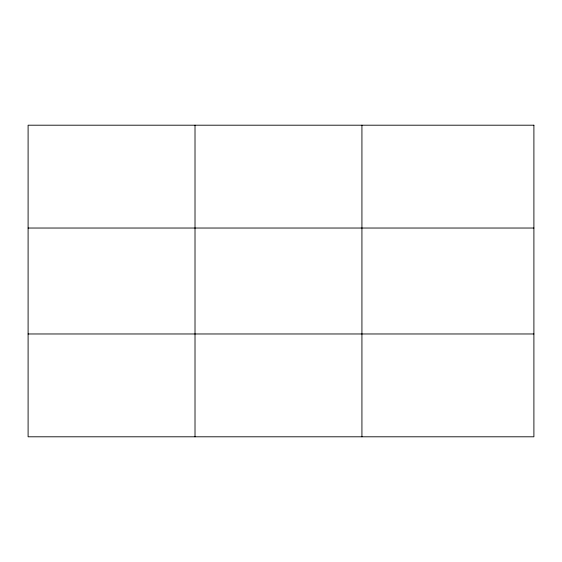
<?xml version="1.0" encoding="UTF-8"?>
<svg xmlns="http://www.w3.org/2000/svg" width="562" height="562" viewBox="0 0 562 562"><rect width="100%" height="100%" fill="white"/><g stroke="black" fill="none" stroke-linecap="round" stroke-linejoin="round"><path stroke-width="0.84" d="M195.014 436.8L195.014 125.2M361.928 436.8L361.928 125.2M28.1 228.032L533.9 228.032M28.1 333.969L533.9 333.969M533.9 125.2L533.9 436.8L28.1 436.8L28.1 125.2L533.9 125.2"/></g></svg>
